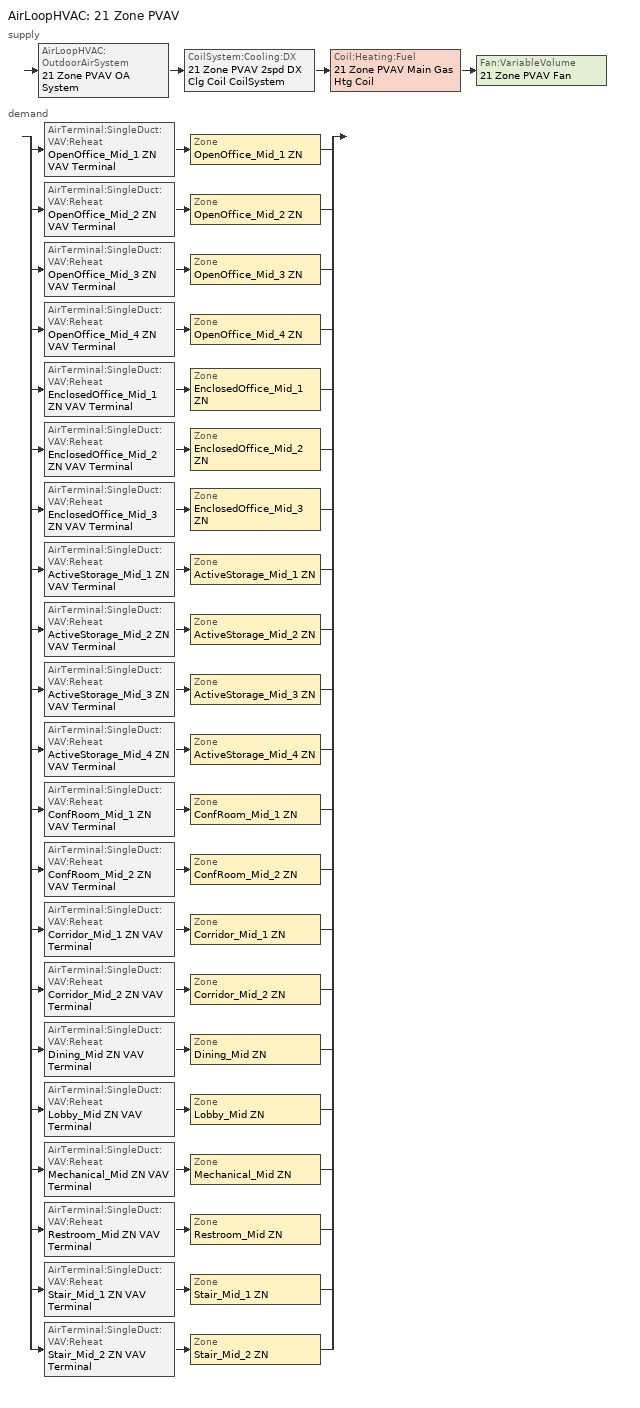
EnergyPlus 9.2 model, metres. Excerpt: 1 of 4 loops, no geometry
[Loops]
AirLoopHVAC '21 Zone PVAV'
 supply: AirLoopHVAC:OutdoorAirSystem '21 Zone PVAV OA System' > CoilSystem:Cooling:DX '21 Zone PVAV 2spd DX Clg Coil CoilSystem' > Coil:Heating:Fuel '21 Zone PVAV Main Gas Htg Coil' > Fan:VariableVolume '21 Zone PVAV Fan'
 demand: split
  | AirTerminal:SingleDuct:VAV:Reheat 'OpenOffice_Mid_1 ZN VAV Terminal' > Zone 'OpenOffice_Mid_1 ZN'
  | AirTerminal:SingleDuct:VAV:Reheat 'OpenOffice_Mid_2 ZN VAV Terminal' > Zone 'OpenOffice_Mid_2 ZN'
  | AirTerminal:SingleDuct:VAV:Reheat 'OpenOffice_Mid_3 ZN VAV Terminal' > Zone 'OpenOffice_Mid_3 ZN'
  | AirTerminal:SingleDuct:VAV:Reheat 'OpenOffice_Mid_4 ZN VAV Terminal' > Zone 'OpenOffice_Mid_4 ZN'
  | AirTerminal:SingleDuct:VAV:Reheat 'EnclosedOffice_Mid_1 ZN VAV Terminal' > Zone 'EnclosedOffice_Mid_1 ZN'
  | AirTerminal:SingleDuct:VAV:Reheat 'EnclosedOffice_Mid_2 ZN VAV Terminal' > Zone 'EnclosedOffice_Mid_2 ZN'
  | AirTerminal:SingleDuct:VAV:Reheat 'EnclosedOffice_Mid_3 ZN VAV Terminal' > Zone 'EnclosedOffice_Mid_3 ZN'
  | AirTerminal:SingleDuct:VAV:Reheat 'ActiveStorage_Mid_1 ZN VAV Terminal' > Zone 'ActiveStorage_Mid_1 ZN'
  | AirTerminal:SingleDuct:VAV:Reheat 'ActiveStorage_Mid_2 ZN VAV Terminal' > Zone 'ActiveStorage_Mid_2 ZN'
  | AirTerminal:SingleDuct:VAV:Reheat 'ActiveStorage_Mid_3 ZN VAV Terminal' > Zone 'ActiveStorage_Mid_3 ZN'
  | AirTerminal:SingleDuct:VAV:Reheat 'ActiveStorage_Mid_4 ZN VAV Terminal' > Zone 'ActiveStorage_Mid_4 ZN'
  | AirTerminal:SingleDuct:VAV:Reheat 'ConfRoom_Mid_1 ZN VAV Terminal' > Zone 'ConfRoom_Mid_1 ZN'
  | AirTerminal:SingleDuct:VAV:Reheat 'ConfRoom_Mid_2 ZN VAV Terminal' > Zone 'ConfRoom_Mid_2 ZN'
  | AirTerminal:SingleDuct:VAV:Reheat 'Corridor_Mid_1 ZN VAV Terminal' > Zone 'Corridor_Mid_1 ZN'
  | AirTerminal:SingleDuct:VAV:Reheat 'Corridor_Mid_2 ZN VAV Terminal' > Zone 'Corridor_Mid_2 ZN'
  | AirTerminal:SingleDuct:VAV:Reheat 'Dining_Mid ZN VAV Terminal' > Zone 'Dining_Mid ZN'
  | AirTerminal:SingleDuct:VAV:Reheat 'Lobby_Mid ZN VAV Terminal' > Zone 'Lobby_Mid ZN'
  | AirTerminal:SingleDuct:VAV:Reheat 'Mechanical_Mid ZN VAV Terminal' > Zone 'Mechanical_Mid ZN'
  | AirTerminal:SingleDuct:VAV:Reheat 'Restroom_Mid ZN VAV Terminal' > Zone 'Restroom_Mid ZN'
  | AirTerminal:SingleDuct:VAV:Reheat 'Stair_Mid_1 ZN VAV Terminal' > Zone 'Stair_Mid_1 ZN'
  | AirTerminal:SingleDuct:VAV:Reheat 'Stair_Mid_2 ZN VAV Terminal' > Zone 'Stair_Mid_2 ZN'
[EnergyManagementSystem:Sensor]
cooling_rate_21: 21 ZONE PVAV 2SPD DX CLG COIL; Cooling Coil Total Cooling Rate
heating_gas_rate_21: 21 ZONE PVAV MAIN GAS HTG COIL; Heating Coil Gas Rate
[ZoneControl:ContaminantController]
CO2 Controller6: EnclosedOffice_Mid_1 ZN, CO2AvailSchedule, CO2SetpointSchedule
CO2 Controller7: EnclosedOffice_Mid_2 ZN, CO2AvailSchedule, CO2SetpointSchedule
CO2 Controller8: EnclosedOffice_Mid_3 ZN, CO2AvailSchedule, CO2SetpointSchedule
CO2 Controller14: ConfRoom_Mid_1 ZN, CO2AvailSchedule, CO2SetpointSchedule
CO2 Controller15: ConfRoom_Mid_2 ZN, CO2AvailSchedule, CO2SetpointSchedule
CO2 Controller20: Corridor_Mid_1 ZN, CO2AvailSchedule, CO2SetpointSchedule
CO2 Controller21: Corridor_Mid_2 ZN, CO2AvailSchedule, CO2SetpointSchedule
CO2 Controller25: Dining_Mid ZN, CO2AvailSchedule, CO2SetpointSchedule
CO2 Controller28: Mechanical_Mid ZN, CO2AvailSchedule, CO2SetpointSchedule
CO2 Controller31: Lobby_Mid ZN, CO2AvailSchedule, CO2SetpointSchedule
CO2 Controller37: OpenOffice_Mid_1 ZN, CO2AvailSchedule, CO2SetpointSchedule
CO2 Controller38: OpenOffice_Mid_2 ZN, CO2AvailSchedule, CO2SetpointSchedule
CO2 Controller39: OpenOffice_Mid_3 ZN, CO2AvailSchedule, CO2SetpointSchedule
CO2 Controller40: OpenOffice_Mid_4 ZN, CO2AvailSchedule, CO2SetpointSchedule
CO2 Controller46: Restroom_Mid ZN, CO2AvailSchedule, CO2SetpointSchedule
CO2 Controller50: Stair_Mid_1 ZN, CO2AvailSchedule, CO2SetpointSchedule
CO2 Controller51: Stair_Mid_2 ZN, CO2AvailSchedule, CO2SetpointSchedule
CO2 Controller58: ActiveStorage_Mid_1 ZN, CO2AvailSchedule, CO2SetpointSchedule
CO2 Controller59: ActiveStorage_Mid_2 ZN, CO2AvailSchedule, CO2SetpointSchedule
CO2 Controller60: ActiveStorage_Mid_3 ZN, CO2AvailSchedule, CO2SetpointSchedule
CO2 Controller61: ActiveStorage_Mid_4 ZN, CO2AvailSchedule, CO2SetpointSchedule
[DesignSpecification:OutdoorAir] Outdoor Air Method=Sum; Outdoor Air Flow per Zone {m3/s}=0; Outdoor Air Flow Air Changes per Hour {1/hr}=0
Name | Outdoor Air Flow per Person {m3/s-person} | Outdoor Air Flow per Zone Floor Area {m3/s-m2}
MediumOffice - Storage Ventilation; MediumOffice - Elec/MechRoom Ventilation | 0 | 0.000762
MediumOffice - Conference Ventilation; MediumOffice - ClosedOffice Ventilation; MediumOffice - OpenOffice Ventilation | 0.00943895 | 0
MediumOffice - Corridor Ventilation; MediumOffice - Restroom Ventilation; MediumOffice - Stair Ventilation | 0 | 0.000254
MediumOffice - Dining Ventilation; MediumOffice - Lobby Ventilation | 0.00707921 | 0
[DesignSpecification:ZoneAirDistribution] Zone Air Distribution Effectiveness in Cooling Mode=1; Zone Air Distribution Effectiveness in Heating Mode=1
ActiveStorage_Mid_1 ZN Design Spec Zone Air Dist; ActiveStorage_Mid_2 ZN Design Spec Zone Air Dist; ActiveStorage_Mid_3 ZN Design Spec Zone Air Dist; ActiveStorage_Mid_4 ZN Design Spec Zone Air Dist; ConfRoom_Mid_1 ZN Design Spec Zone Air Dist; ConfRoom_Mid_2 ZN Design Spec Zone Air Dist; Corridor_Mid_1 ZN Design Spec Zone Air Dist; Corridor_Mid_2 ZN Design Spec Zone Air Dist; Dining_Mid ZN Design Spec Zone Air Dist; EnclosedOffice_Mid_1 ZN Design Spec Zone Air Dist; EnclosedOffice_Mid_2 ZN Design Spec Zone Air Dist; EnclosedOffice_Mid_3 ZN Design Spec Zone Air Dist; Lobby_Mid ZN Design Spec Zone Air Dist; Mechanical_Mid ZN Design Spec Zone Air Dist; OpenOffice_Mid_1 ZN Design Spec Zone Air Dist; OpenOffice_Mid_2 ZN Design Spec Zone Air Dist; OpenOffice_Mid_3 ZN Design Spec Zone Air Dist; OpenOffice_Mid_4 ZN Design Spec Zone Air Dist; Restroom_Mid ZN Design Spec Zone Air Dist; Stair_Mid_1 ZN Design Spec Zone Air Dist; Stair_Mid_2 ZN Design Spec Zone Air Dist
[Sizing:Zone] Zone Cooling Design Supply Air Temperature Input Method=SupplyAirTemperature; Zone Cooling Design Supply Air Temperature {C}=12.7778; Zone Cooling Design Supply Air Temperature Difference {deltaC}=11.11; Zone Heating Design Supply Air Temperature Input Method=SupplyAirTemperature; Zone Heating Design Supply Air Temperature {C}=50; Zone Heating Design Supply Air Temperature Difference {deltaC}=11.11; Zone Cooling Design Supply Air Humidity Ratio {kgWater/kgDryAir}=0.0085; Zone Heating Design Supply Air Humidity Ratio {kgWater/kgDryAir}=0.008; Cooling Design Air Flow Method=DesignDay; Cooling Design Air Flow Rate {m3/s}=0; Cooling Minimum Air Flow per Zone Floor Area {m3/s-m2}=0.000762; Cooling Minimum Air Flow {m3/s}=0; Cooling Minimum Air Flow Fraction=0; Heating Design Air Flow Method=DesignDay; Heating Design Air Flow Rate {m3/s}=0; Heating Maximum Air Flow per Zone Floor Area {m3/s-m2}=0.002032; Heating Maximum Air Flow {m3/s}=0.141576; Heating Maximum Air Flow Fraction=0.3; Account for Dedicated Outdoor Air System=No
Name | Design Specification Outdoor Air Object | Design Specification Zone Air Distribution Object
ActiveStorage_Mid_1 ZN | MediumOffice - Storage Ventilation | ActiveStorage_Mid_1 ZN Design Spec Zone Air Dist
ActiveStorage_Mid_2 ZN | MediumOffice - Storage Ventilation | ActiveStorage_Mid_2 ZN Design Spec Zone Air Dist
ActiveStorage_Mid_3 ZN | MediumOffice - Storage Ventilation | ActiveStorage_Mid_3 ZN Design Spec Zone Air Dist
ActiveStorage_Mid_4 ZN | MediumOffice - Storage Ventilation | ActiveStorage_Mid_4 ZN Design Spec Zone Air Dist
ConfRoom_Mid_1 ZN | MediumOffice - Conference Ventilation | ConfRoom_Mid_1 ZN Design Spec Zone Air Dist
ConfRoom_Mid_2 ZN | MediumOffice - Conference Ventilation | ConfRoom_Mid_2 ZN Design Spec Zone Air Dist
Corridor_Mid_1 ZN | MediumOffice - Corridor Ventilation | Corridor_Mid_1 ZN Design Spec Zone Air Dist
Corridor_Mid_2 ZN | MediumOffice - Corridor Ventilation | Corridor_Mid_2 ZN Design Spec Zone Air Dist
Dining_Mid ZN | MediumOffice - Dining Ventilation | Dining_Mid ZN Design Spec Zone Air Dist
EnclosedOffice_Mid_1 ZN | MediumOffice - ClosedOffice Ventilation | EnclosedOffice_Mid_1 ZN Design Spec Zone Air Dist
EnclosedOffice_Mid_2 ZN | MediumOffice - ClosedOffice Ventilation | EnclosedOffice_Mid_2 ZN Design Spec Zone Air Dist
EnclosedOffice_Mid_3 ZN | MediumOffice - ClosedOffice Ventilation | EnclosedOffice_Mid_3 ZN Design Spec Zone Air Dist
Lobby_Mid ZN | MediumOffice - Lobby Ventilation | Lobby_Mid ZN Design Spec Zone Air Dist
Mechanical_Mid ZN | MediumOffice - Elec/MechRoom Ventilation | Mechanical_Mid ZN Design Spec Zone Air Dist
OpenOffice_Mid_1 ZN | MediumOffice - OpenOffice Ventilation | OpenOffice_Mid_1 ZN Design Spec Zone Air Dist
OpenOffice_Mid_2 ZN | MediumOffice - OpenOffice Ventilation | OpenOffice_Mid_2 ZN Design Spec Zone Air Dist
OpenOffice_Mid_3 ZN | MediumOffice - OpenOffice Ventilation | OpenOffice_Mid_3 ZN Design Spec Zone Air Dist
OpenOffice_Mid_4 ZN | MediumOffice - OpenOffice Ventilation | OpenOffice_Mid_4 ZN Design Spec Zone Air Dist
Restroom_Mid ZN | MediumOffice - Restroom Ventilation | Restroom_Mid ZN Design Spec Zone Air Dist
Stair_Mid_1 ZN | MediumOffice - Stair Ventilation | Stair_Mid_1 ZN Design Spec Zone Air Dist
Stair_Mid_2 ZN | MediumOffice - Stair Ventilation | Stair_Mid_2 ZN Design Spec Zone Air Dist
[Sizing:System]
21 Zone PVAV: Type of Load to Size On=Sensible; Design Outdoor Air Flow Rate {m3/s}=Autosize; Central Heating Maximum System Air Flow Ratio=0.3; Preheat Design Temperature {C}=7.22222; Preheat Design Humidity Ratio {kgWater/kgDryAir}=0.008; Precool Design Temperature {C}=12.7778; Precool Design Humidity Ratio {kgWater/kgDryAir}=0.008; Central Cooling Design Supply Air Temperature {C}=12.7778; Central Heating Design Supply Air Temperature {C}=12.7778; Type of Zone Sum to Use=Coincident; 100% Outdoor Air in Cooling=No; 100% Outdoor Air in Heating=No; Central Cooling Design Supply Air Humidity Ratio {kgWater/kgDryAir}=0.0085; Central Heating Design Supply Air Humidity Ratio {kgWater/kgDryAir}=0.008; Cooling Supply Air Flow Rate Method=DesignDay; Cooling Supply Air Flow Rate {m3/s}=0; Cooling Supply Air Flow Rate Per Floor Area {m3/s-m2}=0.00996765; Cooling Fraction of Autosized Cooling Supply Air Flow Rate=1; Cooling Supply Air Flow Rate Per Unit Cooling Capacity {m3/s-W}=3.94755e-05; Heating Supply Air Flow Rate Method=DesignDay; Heating Supply Air Flow Rate {m3/s}=0; Heating Supply Air Flow Rate Per Floor Area {m3/s-m2}=0.00996765; Heating Fraction of Autosized Heating Supply Air Flow Rate=1; Heating Fraction of Autosized Cooling Supply Air Flow Rate=1; Heating Supply Air Flow Rate Per Unit Heating Capacity {m3/s-W}=3.15882e-05; System Outdoor Air Method=ZoneSum; Zone Maximum Outdoor Air Fraction=1; Cooling Design Capacity Method=CoolingDesignCapacity; Cooling Design Capacity {W}=Autosize; Cooling Design Capacity Per Floor Area {W/m2}=234.7; Fraction of Autosized Cooling Design Capacity=1; Heating Design Capacity Method=HeatingDesignCapacity; Heating Design Capacity {W}=Autosize; Heating Design Capacity Per Floor Area {W/m2}=157; Fraction of Autosized Heating Design Capacity=1; Central Cooling Capacity Control Method=OnOff
[ZoneControl:Thermostat]
Name | Zone or ZoneList | Control Type Schedule | Control 1
ActiveStorage_Mid_1 ZN Thermostat | ActiveStorage_Mid_1 ZN | ActiveStorage_Mid_1 ZN Thermostat Schedule | MediumOffice - Storage Thermostat 5
ActiveStorage_Mid_2 ZN Thermostat | ActiveStorage_Mid_2 ZN | ActiveStorage_Mid_2 ZN Thermostat Schedule | MediumOffice - Storage Thermostat 6
ActiveStorage_Mid_3 ZN Thermostat | ActiveStorage_Mid_3 ZN | ActiveStorage_Mid_3 ZN Thermostat Schedule | MediumOffice - Storage Thermostat 7
ActiveStorage_Mid_4 ZN Thermostat | ActiveStorage_Mid_4 ZN | ActiveStorage_Mid_4 ZN Thermostat Schedule | MediumOffice - Storage Thermostat 8
ConfRoom_Mid_1 ZN Thermostat | ConfRoom_Mid_1 ZN | ConfRoom_Mid_1 ZN Thermostat Schedule | MediumOffice - Conference Thermostat 3
ConfRoom_Mid_2 ZN Thermostat | ConfRoom_Mid_2 ZN | ConfRoom_Mid_2 ZN Thermostat Schedule | MediumOffice - Conference Thermostat 4
Corridor_Mid_1 ZN Thermostat | Corridor_Mid_1 ZN | Corridor_Mid_1 ZN Thermostat Schedule | MediumOffice - Corridor Thermostat 3
Corridor_Mid_2 ZN Thermostat | Corridor_Mid_2 ZN | Corridor_Mid_2 ZN Thermostat Schedule | MediumOffice - Corridor Thermostat 4
Dining_Mid ZN Thermostat | Dining_Mid ZN | Dining_Mid ZN Thermostat Schedule | MediumOffice - Dining Thermostat 2
EnclosedOffice_Mid_1 ZN Thermostat | EnclosedOffice_Mid_1 ZN | EnclosedOffice_Mid_1 ZN Thermostat Schedule | MediumOffice - ClosedOffice Thermostat 5
EnclosedOffice_Mid_2 ZN Thermostat | EnclosedOffice_Mid_2 ZN | EnclosedOffice_Mid_2 ZN Thermostat Schedule | MediumOffice - ClosedOffice Thermostat 6
EnclosedOffice_Mid_3 ZN Thermostat | EnclosedOffice_Mid_3 ZN | EnclosedOffice_Mid_3 ZN Thermostat Schedule | MediumOffice - ClosedOffice Thermostat 7
Lobby_Mid ZN Thermostat | Lobby_Mid ZN | Lobby_Mid ZN Thermostat Schedule | MediumOffice - Lobby Thermostat 2
Mechanical_Mid ZN Thermostat | Mechanical_Mid ZN | Mechanical_Mid ZN Thermostat Schedule | MediumOffice - Elec/MechRoom Thermostat 2
OpenOffice_Mid_1 ZN Thermostat | OpenOffice_Mid_1 ZN | OpenOffice_Mid_1 ZN Thermostat Schedule | MediumOffice - OpenOffice Thermostat 4
OpenOffice_Mid_2 ZN Thermostat | OpenOffice_Mid_2 ZN | OpenOffice_Mid_2 ZN Thermostat Schedule | MediumOffice - OpenOffice Thermostat 5
OpenOffice_Mid_3 ZN Thermostat | OpenOffice_Mid_3 ZN | OpenOffice_Mid_3 ZN Thermostat Schedule | MediumOffice - OpenOffice Thermostat 6
OpenOffice_Mid_4 ZN Thermostat | OpenOffice_Mid_4 ZN | OpenOffice_Mid_4 ZN Thermostat Schedule | MediumOffice - OpenOffice Thermostat 7
Restroom_Mid ZN Thermostat | Restroom_Mid ZN | Restroom_Mid ZN Thermostat Schedule | MediumOffice - Restroom Thermostat 2
Stair_Mid_1 ZN Thermostat | Stair_Mid_1 ZN | Stair_Mid_1 ZN Thermostat Schedule | MediumOffice - Stair Thermostat 3
Stair_Mid_2 ZN Thermostat | Stair_Mid_2 ZN | Stair_Mid_2 ZN Thermostat Schedule | MediumOffice - Stair Thermostat 4
[ThermostatSetpoint:DualSetpoint] Heating Setpoint Temperature Schedule=Medium Office HtgSetp; Cooling Setpoint Temperature Schedule=Medium Office ClgSetp
MediumOffice - Storage Thermostat 5; MediumOffice - Storage Thermostat 6; MediumOffice - Storage Thermostat 7; MediumOffice - Storage Thermostat 8; MediumOffice - Conference Thermostat 3; MediumOffice - Conference Thermostat 4; MediumOffice - Corridor Thermostat 3; MediumOffice - Corridor Thermostat 4; MediumOffice - Dining Thermostat 2; MediumOffice - ClosedOffice Thermostat 5; MediumOffice - ClosedOffice Thermostat 6; MediumOffice - ClosedOffice Thermostat 7; MediumOffice - Lobby Thermostat 2; MediumOffice - Elec/MechRoom Thermostat 2; MediumOffice - OpenOffice Thermostat 4; MediumOffice - OpenOffice Thermostat 5; MediumOffice - OpenOffice Thermostat 6; MediumOffice - OpenOffice Thermostat 7; MediumOffice - Restroom Thermostat 2; MediumOffice - Stair Thermostat 3; MediumOffice - Stair Thermostat 4
[Zone equipment]
ActiveStorage_Mid_1 ZN: ActiveStorage_Mid_1 ZN VAV Terminal
ActiveStorage_Mid_2 ZN: ActiveStorage_Mid_2 ZN VAV Terminal
ActiveStorage_Mid_3 ZN: ActiveStorage_Mid_3 ZN VAV Terminal
ActiveStorage_Mid_4 ZN: ActiveStorage_Mid_4 ZN VAV Terminal
ConfRoom_Mid_1 ZN: ConfRoom_Mid_1 ZN VAV Terminal
ConfRoom_Mid_2 ZN: ConfRoom_Mid_2 ZN VAV Terminal
Corridor_Mid_1 ZN: Corridor_Mid_1 ZN VAV Terminal
Corridor_Mid_2 ZN: Corridor_Mid_2 ZN VAV Terminal
Dining_Mid ZN: Dining_Mid ZN VAV Terminal
EnclosedOffice_Mid_1 ZN: EnclosedOffice_Mid_1 ZN VAV Terminal
EnclosedOffice_Mid_2 ZN: EnclosedOffice_Mid_2 ZN VAV Terminal
EnclosedOffice_Mid_3 ZN: EnclosedOffice_Mid_3 ZN VAV Terminal
Lobby_Mid ZN: Lobby_Mid ZN VAV Terminal
Mechanical_Mid ZN: Mechanical_Mid ZN VAV Terminal
OpenOffice_Mid_1 ZN: OpenOffice_Mid_1 ZN VAV Terminal
OpenOffice_Mid_2 ZN: OpenOffice_Mid_2 ZN VAV Terminal
OpenOffice_Mid_3 ZN: OpenOffice_Mid_3 ZN VAV Terminal
OpenOffice_Mid_4 ZN: OpenOffice_Mid_4 ZN VAV Terminal
Restroom_Mid ZN: Restroom_Mid ZN VAV Terminal
Stair_Mid_1 ZN: Stair_Mid_1 ZN VAV Terminal
Stair_Mid_2 ZN: Stair_Mid_2 ZN VAV Terminal
[CoilSystem:Cooling:DX]
21 Zone PVAV 2spd DX Clg Coil CoilSystem: Availability Schedule=Always On Discrete; Cooling Coil=21 Zone PVAV 2spd DX Clg Coil
[Controller:OutdoorAir]
Controller Outdoor Air 2: Minimum Outdoor Air Flow Rate {m3/s}=0; Maximum Outdoor Air Flow Rate {m3/s}=Autosize; Economizer Control Type=DifferentialDryBulbAndEnthalpy; Economizer Control Action Type=ModulateFlow; Economizer Maximum Limit Dry-Bulb Temperature {C}=28; Economizer Maximum Limit Enthalpy {J/kg}=64000; Lockout Type=NoLockout; Minimum Limit Type=FixedMinimum; Minimum Outdoor Air Schedule=OfficeMedium MinOA_MotorizedDamper_Sched; Mechanical Ventilation Controller=21 Zone PVAV Ventilation Controller; High Humidity Control=No; Control High Indoor Humidity Based on Outdoor Humidity Ratio=Yes; Heat Recovery Bypass Control Type=BypassWhenWithinEconomizerLimits
[Controller:MechanicalVentilation]
21 Zone PVAV Ventilation Controller: Availability Schedule=OfficeMedium MinOA_MotorizedDamper_Sched; Demand Controlled Ventilation=Yes; System Outdoor Air Method=IndoorAirQualityProcedure; Zone 1=ActiveStorage_Mid_1 ZN; Design Specification Outdoor Air Object Name 1=MediumOffice - Storage Ventilation; Design Specification Zone Air Distribution Object Name 1=ActiveStorage_Mid_1 ZN Design Spec Zone Air Dist; Zone 2=ActiveStorage_Mid_2 ZN; Design Specification Outdoor Air Object Name 2=MediumOffice - Storage Ventilation; Design Specification Zone Air Distribution Object Name 2=ActiveStorage_Mid_2 ZN Design Spec Zone Air Dist; Zone 3=ActiveStorage_Mid_3 ZN; Design Specification Outdoor Air Object Name 3=MediumOffice - Storage Ventilation; Design Specification Zone Air Distribution Object Name 3=ActiveStorage_Mid_3 ZN Design Spec Zone Air Dist; Zone 4=ActiveStorage_Mid_4 ZN; Design Specification Outdoor Air Object Name 4=MediumOffice - Storage Ventilation; Design Specification Zone Air Distribution Object Name 4=ActiveStorage_Mid_4 ZN Design Spec Zone Air Dist; Zone 5=ConfRoom_Mid_1 ZN; Design Specification Outdoor Air Object Name 5=MediumOffice - Conference Ventilation; Design Specification Zone Air Distribution Object Name 5=ConfRoom_Mid_1 ZN Design Spec Zone Air Dist; Zone 6=ConfRoom_Mid_2 ZN; Design Specification Outdoor Air Object Name 6=MediumOffice - Conference Ventilation; Design Specification Zone Air Distribution Object Name 6=ConfRoom_Mid_2 ZN Design Spec Zone Air Dist; Zone 7=Corridor_Mid_1 ZN; Design Specification Outdoor Air Object Name 7=MediumOffice - Corridor Ventilation; Design Specification Zone Air Distribution Object Name 7=Corridor_Mid_1 ZN Design Spec Zone Air Dist; Zone 8=Corridor_Mid_2 ZN; Design Specification Outdoor Air Object Name 8=MediumOffice - Corridor Ventilation; Design Specification Zone Air Distribution Object Name 8=Corridor_Mid_2 ZN Design Spec Zone Air Dist; Zone 9=Dining_Mid ZN; Design Specification Outdoor Air Object Name 9=MediumOffice - Dining Ventilation; Design Specification Zone Air Distribution Object Name 9=Dining_Mid ZN Design Spec Zone Air Dist; Zone 10=EnclosedOffice_Mid_1 ZN; Design Specification Outdoor Air Object Name 10=MediumOffice - ClosedOffice Ventilation; Design Specification Zone Air Distribution Object Name 10=EnclosedOffice_Mid_1 ZN Design Spec Zone Air Dist; Zone 11=EnclosedOffice_Mid_2 ZN; Design Specification Outdoor Air Object Name 11=MediumOffice - ClosedOffice Ventilation; Design Specification Zone Air Distribution Object Name 11=EnclosedOffice_Mid_2 ZN Design Spec Zone Air Dist; Zone 12=EnclosedOffice_Mid_3 ZN; Design Specification Outdoor Air Object Name 12=MediumOffice - ClosedOffice Ventilation; Design Specification Zone Air Distribution Object Name 12=EnclosedOffice_Mid_3 ZN Design Spec Zone Air Dist; Zone 13=Lobby_Mid ZN; Design Specification Outdoor Air Object Name 13=MediumOffice - Lobby Ventilation; Design Specification Zone Air Distribution Object Name 13=Lobby_Mid ZN Design Spec Zone Air Dist; Zone 14=Mechanical_Mid ZN; Design Specification Outdoor Air Object Name 14=MediumOffice - Elec/MechRoom Ventilation; Design Specification Zone Air Distribution Object Name 14=Mechanical_Mid ZN Design Spec Zone Air Dist; Zone 15=OpenOffice_Mid_1 ZN; Design Specification Outdoor Air Object Name 15=MediumOffice - OpenOffice Ventilation; Design Specification Zone Air Distribution Object Name 15=OpenOffice_Mid_1 ZN Design Spec Zone Air Dist; Zone 16=OpenOffice_Mid_2 ZN; Design Specification Outdoor Air Object Name 16=MediumOffice - OpenOffice Ventilation; Design Specification Zone Air Distribution Object Name 16=OpenOffice_Mid_2 ZN Design Spec Zone Air Dist; Zone 17=OpenOffice_Mid_3 ZN; Design Specification Outdoor Air Object Name 17=MediumOffice - OpenOffice Ventilation; Design Specification Zone Air Distribution Object Name 17=OpenOffice_Mid_3 ZN Design Spec Zone Air Dist; Zone 18=OpenOffice_Mid_4 ZN; Design Specification Outdoor Air Object Name 18=MediumOffice - OpenOffice Ventilation; Design Specification Zone Air Distribution Object Name 18=OpenOffice_Mid_4 ZN Design Spec Zone Air Dist; Zone 19=Restroom_Mid ZN; Design Specification Outdoor Air Object Name 19=MediumOffice - Restroom Ventilation; Design Specification Zone Air Distribution Object Name 19=Restroom_Mid ZN Design Spec Zone Air Dist; Zone 20=Stair_Mid_1 ZN; Design Specification Outdoor Air Object Name 20=MediumOffice - Stair Ventilation; Design Specification Zone Air Distribution Object Name 20=Stair_Mid_1 ZN Design Spec Zone Air Dist; Zone 21=Stair_Mid_2 ZN; Design Specification Outdoor Air Object Name 21=MediumOffice - Stair Ventilation; Design Specification Zone Air Distribution Object Name 21=Stair_Mid_2 ZN Design Spec Zone Air Dist
[AirLoopHVAC]
21 Zone PVAV: Design Supply Air Flow Rate {m3/s}=AutoSize
[SetpointManager:Scheduled]
21 Zone PVAV Supply Air Setpoint Manager: Control Variable=Temperature; Schedule=Supply Air Temp - 55.0F 1
[SetpointManager:MixedAir] Control Variable=Temperature
Node 157 OS Default SPM; Node 154 OS Default SPM; Node 153 OS Default SPM
[AirTerminal:SingleDuct:VAV:Reheat]
ActiveStorage_Mid_1 ZN VAV Terminal: Always On Discrete, ActiveStorage_Mid_1 ZN VAV Terminal Damper Outlet, Node 181, Autosize, Constant, 0.15, 0, , Coil:Heating:Electric, ActiveStorage_Mid_1 ZN Electric Reheat Coil, Autosize, 0, Node 179, 0.001, ReverseWithLimits, 0, 0.5, 50
ActiveStorage_Mid_2 ZN VAV Terminal: Always On Discrete, ActiveStorage_Mid_2 ZN VAV Terminal Damper Outlet, Node 184, Autosize, Constant, 0.15, 0, , Coil:Heating:Electric, ActiveStorage_Mid_2 ZN Electric Reheat Coil, Autosize, 0, Node 182, 0.001, ReverseWithLimits, 0, 0.5, 50
ActiveStorage_Mid_3 ZN VAV Terminal: Always On Discrete, ActiveStorage_Mid_3 ZN VAV Terminal Damper Outlet, Node 187, Autosize, Constant, 0.15, 0, , Coil:Heating:Electric, ActiveStorage_Mid_3 ZN Electric Reheat Coil, Autosize, 0, Node 185, 0.001, ReverseWithLimits, 0, 0.5, 50
ActiveStorage_Mid_4 ZN VAV Terminal: Always On Discrete, ActiveStorage_Mid_4 ZN VAV Terminal Damper Outlet, Node 190, Autosize, Constant, 0.15, 0, , Coil:Heating:Electric, ActiveStorage_Mid_4 ZN Electric Reheat Coil, Autosize, 0, Node 188, 0.001, ReverseWithLimits, 0, 0.5, 50
ConfRoom_Mid_1 ZN VAV Terminal: Always On Discrete, ConfRoom_Mid_1 ZN VAV Terminal Damper Outlet, Node 193, Autosize, Constant, 0.15, 0, , Coil:Heating:Electric, ConfRoom_Mid_1 ZN Electric Reheat Coil, Autosize, 0, Node 191, 0.001, ReverseWithLimits, 0, 0.5, 50
ConfRoom_Mid_2 ZN VAV Terminal: Always On Discrete, ConfRoom_Mid_2 ZN VAV Terminal Damper Outlet, Node 196, Autosize, Constant, 0.15, 0, , Coil:Heating:Electric, ConfRoom_Mid_2 ZN Electric Reheat Coil, Autosize, 0, Node 194, 0.001, ReverseWithLimits, 0, 0.5, 50
Corridor_Mid_1 ZN VAV Terminal: Always On Discrete, Corridor_Mid_1 ZN VAV Terminal Damper Outlet, Node 199, Autosize, Constant, 0.15, 0, , Coil:Heating:Electric, Corridor_Mid_1 ZN Electric Reheat Coil, Autosize, 0, Node 197, 0.001, ReverseWithLimits, 0, 0.5, 50
Corridor_Mid_2 ZN VAV Terminal: Always On Discrete, Corridor_Mid_2 ZN VAV Terminal Damper Outlet, Node 202, Autosize, Constant, 0.15, 0, , Coil:Heating:Electric, Corridor_Mid_2 ZN Electric Reheat Coil, Autosize, 0, Node 200, 0.001, ReverseWithLimits, 0, 0.5, 50
Dining_Mid ZN VAV Terminal: Always On Discrete, Dining_Mid ZN VAV Terminal Damper Outlet, Node 205, Autosize, Constant, 0.15, 0, , Coil:Heating:Electric, Dining_Mid ZN Electric Reheat Coil, Autosize, 0, Node 203, 0.001, ReverseWithLimits, 0, 0.5, 50
EnclosedOffice_Mid_1 ZN VAV Terminal: Always On Discrete, EnclosedOffice_Mid_1 ZN VAV Terminal Damper Outlet, Node 172, Autosize, Constant, 0.15, 0, , Coil:Heating:Electric, EnclosedOffice_Mid_1 ZN Electric Reheat Coil, Autosize, 0, Node 170, 0.001, ReverseWithLimits, 0, 0.5, 50
EnclosedOffice_Mid_2 ZN VAV Terminal: Always On Discrete, EnclosedOffice_Mid_2 ZN VAV Terminal Damper Outlet, Node 175, Autosize, Constant, 0.15, 0, , Coil:Heating:Electric, EnclosedOffice_Mid_2 ZN Electric Reheat Coil, Autosize, 0, Node 173, 0.001, ReverseWithLimits, 0, 0.5, 50
EnclosedOffice_Mid_3 ZN VAV Terminal: Always On Discrete, EnclosedOffice_Mid_3 ZN VAV Terminal Damper Outlet, Node 178, Autosize, Constant, 0.15, 0, , Coil:Heating:Electric, EnclosedOffice_Mid_3 ZN Electric Reheat Coil, Autosize, 0, Node 176, 0.001, ReverseWithLimits, 0, 0.5, 50
Lobby_Mid ZN VAV Terminal: Always On Discrete, Lobby_Mid ZN VAV Terminal Damper Outlet, Node 208, Autosize, Constant, 0.15, 0, , Coil:Heating:Electric, Lobby_Mid ZN Electric Reheat Coil, Autosize, 0, Node 206, 0.001, ReverseWithLimits, 0, 0.5, 50
Mechanical_Mid ZN VAV Terminal: Always On Discrete, Mechanical_Mid ZN VAV Terminal Damper Outlet, Node 211, Autosize, Constant, 0.15, 0, , Coil:Heating:Electric, Mechanical_Mid ZN Electric Reheat Coil, Autosize, 0, Node 209, 0.001, ReverseWithLimits, 0, 0.5, 50
OpenOffice_Mid_1 ZN VAV Terminal: Always On Discrete, OpenOffice_Mid_1 ZN VAV Terminal Damper Outlet, Node 159, Autosize, Constant, 0.15, 0, , Coil:Heating:Electric, OpenOffice_Mid_1 ZN Electric Reheat Coil, Autosize, 0, Node 152, 0.001, ReverseWithLimits, 0, 0.5, 50
OpenOffice_Mid_2 ZN VAV Terminal: Always On Discrete, OpenOffice_Mid_2 ZN VAV Terminal Damper Outlet, Node 163, Autosize, Constant, 0.15, 0, , Coil:Heating:Electric, OpenOffice_Mid_2 ZN Electric Reheat Coil, Autosize, 0, Node 160, 0.001, ReverseWithLimits, 0, 0.5, 50
OpenOffice_Mid_3 ZN VAV Terminal: Always On Discrete, OpenOffice_Mid_3 ZN VAV Terminal Damper Outlet, Node 166, Autosize, Constant, 0.15, 0, , Coil:Heating:Electric, OpenOffice_Mid_3 ZN Electric Reheat Coil, Autosize, 0, Node 164, 0.001, ReverseWithLimits, 0, 0.5, 50
OpenOffice_Mid_4 ZN VAV Terminal: Always On Discrete, OpenOffice_Mid_4 ZN VAV Terminal Damper Outlet, Node 169, Autosize, Constant, 0.15, 0, , Coil:Heating:Electric, OpenOffice_Mid_4 ZN Electric Reheat Coil, Autosize, 0, Node 167, 0.001, ReverseWithLimits, 0, 0.5, 50
Restroom_Mid ZN VAV Terminal: Always On Discrete, Restroom_Mid ZN VAV Terminal Damper Outlet, Node 214, Autosize, Constant, 0.15, 0, , Coil:Heating:Electric, Restroom_Mid ZN Electric Reheat Coil, Autosize, 0, Node 212, 0.001, ReverseWithLimits, 0, 0.5, 50
Stair_Mid_1 ZN VAV Terminal: Always On Discrete, Stair_Mid_1 ZN VAV Terminal Damper Outlet, Node 217, Autosize, Constant, 0.15, 0, , Coil:Heating:Electric, Stair_Mid_1 ZN Electric Reheat Coil, Autosize, 0, Node 215, 0.001, ReverseWithLimits, 0, 0.5, 50
Stair_Mid_2 ZN VAV Terminal: Always On Discrete, Stair_Mid_2 ZN VAV Terminal Damper Outlet, Node 220, Autosize, Constant, 0.15, 0, , Coil:Heating:Electric, Stair_Mid_2 ZN Electric Reheat Coil, Autosize, 0, Node 218, 0.001, ReverseWithLimits, 0, 0.5, 50
[Fan:VariableVolume]
21 Zone PVAV Fan: OfficeMedium HVACOperationSchd, 0.6045, 1017.592, AutoSize, FixedFlowRate, 0, 0, 0.93, 1, 0.0407599, 0.088045, -0.0729261, 0.94374, 0, Node 153, Node 149
[Coil:Cooling:DX:TwoSpeed]
21 Zone PVAV 2spd DX Clg Coil: Always On Discrete, Autosize, Autosize, 3.1, Autosize, , Node 157, Node 154, Curve Biquadratic 5, Curve Quadratic 4, Curve Biquadratic 6, Curve Quadratic 5, Curve Quadratic 6, Autosize, 0.69, 3.1, autosize, Curve Biquadratic 7, Curve Biquadratic 8, , AirCooled, , 0, Autosize, Autosize, 0, Autosize, Autosize, , , 10, 2
[Coil:Heating:Electric]
ActiveStorage_Mid_1 ZN Electric Reheat Coil: Always On Discrete, 1, Autosize, ActiveStorage_Mid_1 ZN VAV Terminal Damper Outlet, Node 179
ActiveStorage_Mid_2 ZN Electric Reheat Coil: Always On Discrete, 1, Autosize, ActiveStorage_Mid_2 ZN VAV Terminal Damper Outlet, Node 182
ActiveStorage_Mid_3 ZN Electric Reheat Coil: Always On Discrete, 1, Autosize, ActiveStorage_Mid_3 ZN VAV Terminal Damper Outlet, Node 185
ActiveStorage_Mid_4 ZN Electric Reheat Coil: Always On Discrete, 1, Autosize, ActiveStorage_Mid_4 ZN VAV Terminal Damper Outlet, Node 188
ConfRoom_Mid_1 ZN Electric Reheat Coil: Always On Discrete, 1, Autosize, ConfRoom_Mid_1 ZN VAV Terminal Damper Outlet, Node 191
ConfRoom_Mid_2 ZN Electric Reheat Coil: Always On Discrete, 1, Autosize, ConfRoom_Mid_2 ZN VAV Terminal Damper Outlet, Node 194
Corridor_Mid_1 ZN Electric Reheat Coil: Always On Discrete, 1, Autosize, Corridor_Mid_1 ZN VAV Terminal Damper Outlet, Node 197
Corridor_Mid_2 ZN Electric Reheat Coil: Always On Discrete, 1, Autosize, Corridor_Mid_2 ZN VAV Terminal Damper Outlet, Node 200
Dining_Mid ZN Electric Reheat Coil: Always On Discrete, 1, Autosize, Dining_Mid ZN VAV Terminal Damper Outlet, Node 203
EnclosedOffice_Mid_1 ZN Electric Reheat Coil: Always On Discrete, 1, Autosize, EnclosedOffice_Mid_1 ZN VAV Terminal Damper Outlet, Node 170
EnclosedOffice_Mid_2 ZN Electric Reheat Coil: Always On Discrete, 1, Autosize, EnclosedOffice_Mid_2 ZN VAV Terminal Damper Outlet, Node 173
EnclosedOffice_Mid_3 ZN Electric Reheat Coil: Always On Discrete, 1, Autosize, EnclosedOffice_Mid_3 ZN VAV Terminal Damper Outlet, Node 176
Lobby_Mid ZN Electric Reheat Coil: Always On Discrete, 1, Autosize, Lobby_Mid ZN VAV Terminal Damper Outlet, Node 206
Mechanical_Mid ZN Electric Reheat Coil: Always On Discrete, 1, Autosize, Mechanical_Mid ZN VAV Terminal Damper Outlet, Node 209
OpenOffice_Mid_1 ZN Electric Reheat Coil: Always On Discrete, 1, Autosize, OpenOffice_Mid_1 ZN VAV Terminal Damper Outlet, Node 152
OpenOffice_Mid_2 ZN Electric Reheat Coil: Always On Discrete, 1, Autosize, OpenOffice_Mid_2 ZN VAV Terminal Damper Outlet, Node 160
OpenOffice_Mid_3 ZN Electric Reheat Coil: Always On Discrete, 1, Autosize, OpenOffice_Mid_3 ZN VAV Terminal Damper Outlet, Node 164
OpenOffice_Mid_4 ZN Electric Reheat Coil: Always On Discrete, 1, Autosize, OpenOffice_Mid_4 ZN VAV Terminal Damper Outlet, Node 167
Restroom_Mid ZN Electric Reheat Coil: Always On Discrete, 1, Autosize, Restroom_Mid ZN VAV Terminal Damper Outlet, Node 212
Stair_Mid_1 ZN Electric Reheat Coil: Always On Discrete, 1, Autosize, Stair_Mid_1 ZN VAV Terminal Damper Outlet, Node 215
Stair_Mid_2 ZN Electric Reheat Coil: Always On Discrete, 1, Autosize, Stair_Mid_2 ZN VAV Terminal Damper Outlet, Node 218
[Coil:Heating:Fuel]
21 Zone PVAV Main Gas Htg Coil: Always On Discrete, NaturalGas, 0.8, 22978.93, Node 154, Node 153, Node 153, 0, , 0
[Schedule:Compact]
CO2AvailSchedule: Any Number, Through: 12/31, For: AllDays, Until: 24:00, 1
CO2SetpointSchedule: Any Number, Through: 12/31, For: AllDays, Until: 24:00, 900
OfficeMedium MinOA_MotorizedDamper_Sched: Any Number, Through: 12/31, For: SummerDesignDay, Until: 05:00, 0, Until: 22:00, 1, Until: 24:00, 0, For: Weekdays, Until: 07:00, 0, Until: 17:20, 1, Until: 17:40, 0, Until: 18:00, 1.5, Until: 18:20, 1.5, Until: 18:40, 0, Until: 19:00, 1.5, Until: 19:20, 1.5, Until: 19:40, 0, Until: 20:00, 1.5, Until: 20:20, 1.5, Until: 20:40, 0, Until: 21:00, 1.5, Until: 21:20, 1.5, Until: 21:40, 0, Until: 22:00, 1.5, Until: 24:00, 0, For: Saturday, Until: 07:00, 0, Until: 12:20, 1, Until: 12:40, 0, Until: 13:00, 1.5, Until: 13:20, 1.5, Until: 13:40, 0, Until: 14:00, 1.5, Until: 14:20, 1.5, Until: 14:40, 0, Until: 15:00, 1.5, Until: 15:20, 1.5, Until: 15:40, 0, Until: 16:00, 1.5, Until: 16:20, 1.5, Until: 16:40, 0, Until: 17:00, 1.5, Until: 17:20, 1.5, Until: 17:40, 0, Until: 18:00, 1.5, Until: 24:00, 0, For: WinterDesignDay, Until: 07:00, 0, Until: 18:00, 1, Until: 24:00, 0, For: Sunday Holidays AllOtherDays, Until: 24:00, 0
ActiveStorage_Mid_1 ZN Thermostat Schedule; ActiveStorage_Mid_2 ZN Thermostat Schedule; ActiveStorage_Mid_3 ZN Thermostat Schedule; ActiveStorage_Mid_4 ZN Thermostat Schedule; ConfRoom_Mid_1 ZN Thermostat Schedule; ConfRoom_Mid_2 ZN Thermostat Schedule; Corridor_Mid_1 ZN Thermostat Schedule; Corridor_Mid_2 ZN Thermostat Schedule; Dining_Mid ZN Thermostat Schedule; EnclosedOffice_Mid_1 ZN Thermostat Schedule; EnclosedOffice_Mid_2 ZN Thermostat Schedule; EnclosedOffice_Mid_3 ZN Thermostat Schedule; Lobby_Mid ZN Thermostat Schedule; Mechanical_Mid ZN Thermostat Schedule; OpenOffice_Mid_1 ZN Thermostat Schedule; OpenOffice_Mid_2 ZN Thermostat Schedule; OpenOffice_Mid_3 ZN Thermostat Schedule; OpenOffice_Mid_4 ZN Thermostat Schedule; Restroom_Mid ZN Thermostat Schedule; Stair_Mid_1 ZN Thermostat Schedule; Stair_Mid_2 ZN Thermostat Schedule: Through: 12/31, For: AllDays, Until: 24:00, 4
[Schedule:Day:Interval]
Medium Office HtgSetp SmrDsn|Sun Day; Medium Office HtgSetp Summer Design Day: No, 24:00, 15.6
Medium Office HtgSetp Default: No, 06:00, 15.6, 22:00, 21, 24:00, 15.6
Medium Office HtgSetp Sat Day: No, 06:00, 15.6, 18:00, 21, 24:00, 15.6
Medium Office HtgSetp Winter Design Day: No, 24:00, 21
Medium Office ClgSetp WntrDsn|Sun Day; Medium Office ClgSetp Winter Design Day: No, 24:00, 26.7
Medium Office ClgSetp Default; Medium Office ClgSetp Summer Design Day: No, 06:00, 26.7, 22:00, 24, 24:00, 26.7
Medium Office ClgSetp Sat Day: No, 06:00, 26.7, 18:00, 24, 24:00, 26.7
OfficeMedium HVACOperationSchd Default: No, 24:00, 0
OfficeMedium HVACOperationSchd SmrDsn|Wkdy Day; OfficeMedium HVACOperationSchd Summer Design Day: No, 06:00, 0, 22:00, 1, 24:00, 0
OfficeMedium HVACOperationSchd Winter Design Day; OfficeMedium HVACOperationSchd WntrDsn|Sat Day: No, 06:00, 0, 18:00, 1, 24:00, 0
Supply Air Temp - 55.0F Default 1: No, 24:00, 12.7778
[Schedule:Week:Daily]
Medium Office HtgSetp Week Rule - Jan1-Dec31: Medium Office HtgSetp SmrDsn|Sun Day, Medium Office HtgSetp Default, Medium Office HtgSetp Default, Medium Office HtgSetp Default, Medium Office HtgSetp Default, Medium Office HtgSetp Default, Medium Office HtgSetp Sat Day, Medium Office HtgSetp Default, Medium Office HtgSetp Summer Design Day, Medium Office HtgSetp Winter Design Day, Medium Office HtgSetp Default, Medium Office HtgSetp Default
Medium Office ClgSetp Week Rule - Jan1-Dec31: Medium Office ClgSetp WntrDsn|Sun Day, Medium Office ClgSetp Default, Medium Office ClgSetp Default, Medium Office ClgSetp Default, Medium Office ClgSetp Default, Medium Office ClgSetp Default, Medium Office ClgSetp Sat Day, Medium Office ClgSetp Default, Medium Office ClgSetp Summer Design Day, Medium Office ClgSetp Winter Design Day, Medium Office ClgSetp Default, Medium Office ClgSetp Default
OfficeMedium HVACOperationSchd Week Rule - Jan1-Dec31: OfficeMedium HVACOperationSchd Default, OfficeMedium HVACOperationSchd SmrDsn|Wkdy Day, OfficeMedium HVACOperationSchd SmrDsn|Wkdy Day, OfficeMedium HVACOperationSchd SmrDsn|Wkdy Day, OfficeMedium HVACOperationSchd SmrDsn|Wkdy Day, OfficeMedium HVACOperationSchd SmrDsn|Wkdy Day, OfficeMedium HVACOperationSchd WntrDsn|Sat Day, OfficeMedium HVACOperationSchd Default, OfficeMedium HVACOperationSchd Summer Design Day, OfficeMedium HVACOperationSchd Winter Design Day, OfficeMedium HVACOperationSchd Default, OfficeMedium HVACOperationSchd Default
Supply Air Temp - 55.0F 1 Week Rule - Jan1-Dec31: Supply Air Temp - 55.0F Default 1, Supply Air Temp - 55.0F Default 1, Supply Air Temp - 55.0F Default 1, Supply Air Temp - 55.0F Default 1, Supply Air Temp - 55.0F Default 1, Supply Air Temp - 55.0F Default 1, Supply Air Temp - 55.0F Default 1, Supply Air Temp - 55.0F Default 1, Supply Air Temp - 55.0F Default 1, Supply Air Temp - 55.0F Default 1, Supply Air Temp - 55.0F Default 1, Supply Air Temp - 55.0F Default 1
[Schedule:Year]
Medium Office HtgSetp: Medium Office HtgSetp Week Rule - Jan1-Dec31, 1, 1, 12, 31
Medium Office ClgSetp: Medium Office ClgSetp Week Rule - Jan1-Dec31, 1, 1, 12, 31
OfficeMedium HVACOperationSchd: OfficeMedium HVACOperationSchd Week Rule - Jan1-Dec31, 1, 1, 12, 31
Supply Air Temp - 55.0F 1: Supply Air Temp - 55.0F 1 Week Rule - Jan1-Dec31, 1, 1, 12, 31
[Schedule:Constant]
Always On Discrete: OnOff, 1
[Curve:Quadratic]
Name | Coefficient1 Constant | Coefficient2 x | Coefficient3 x**2 | Minimum Value of x | Maximum Value of x
Curve Quadratic 4 | 0.77136 | 0.34053 | -0.11088 | 0.75918 | 1.13877
Curve Quadratic 5 | 1.2055 | -0.32953 | 0.12308 | 0.75918 | 1.13877
Curve Quadratic 6 | 0.771 | 0.229 | 0 | 0 | 1
[Curve:Biquadratic] Minimum Value of x=17; Maximum Value of x=22; Minimum Value of y=13; Maximum Value of y=46
Name | Coefficient1 Constant | Coefficient2 x | Coefficient3 x**2 | Coefficient4 y | Coefficient5 y**2 | Coefficient6 x*y
Curve Biquadratic 5; Curve Biquadratic 7 | 0.42415 | 0.04426 | -0.00042 | 0.00333 | -8e-05 | -0.00021
Curve Biquadratic 6; Curve Biquadratic 8 | 1.23649 | -0.02431 | 0.00057 | -0.01434 | 0.00063 | -0.00038
